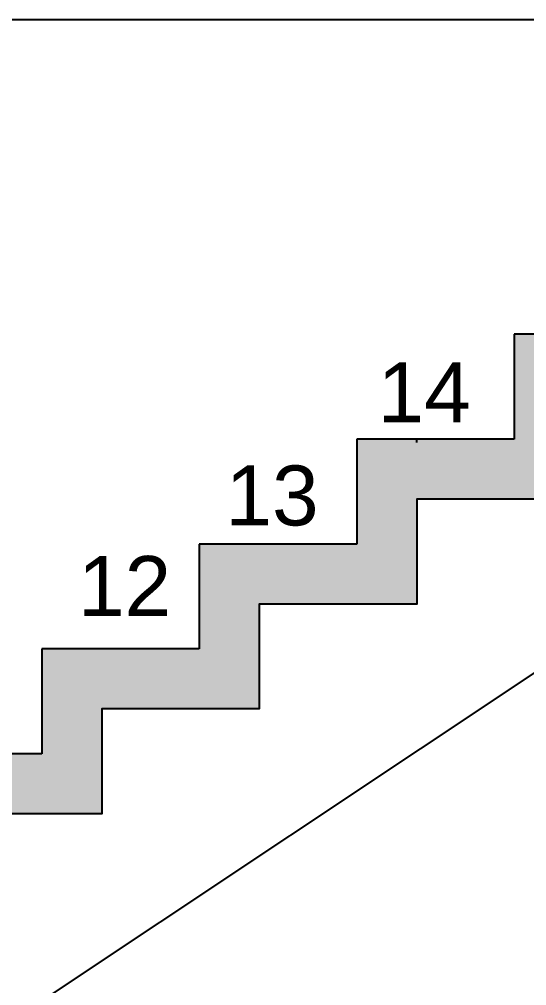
# Model space of a CAD drawing. Header units: inches. Extents: x 13054 to 48691, y 5623 to 20391.
# Drawn here: x 48305 to 48338.8, y 18855.1 to 18919.5 of the extents above; entities that cross this region are included whole.
import ezdxf

# ---------------------------------------------------------------- set-up
doc = ezdxf.new("R2010")
doc.units = ezdxf.units.IN
doc.header["$MEASUREMENT"] = 0
doc.styles.get("Standard").update_dxf_attribs({"font": 'arial.ttf'})

msp = doc.modelspace()

# ---------------------------------------------------------------- hatches: boundary and pattern name
at = {"true_color": 0x939598, "transparency": 33554687}
h = msp.add_hatch(color=252, dxfattribs=at)
h.dxf.hatch_style = 1
h.paths.add_polyline_path([(48342.014, 18894.532), (48352.514, 18894.532), (48352.514, 18901.532), (48363.014, 18901.532), (48363.014, 18908.532), (48450.953, 18908.532), (48450.953, 18901.534), (48461.453, 18901.534), (48461.453, 18894.534), (48471.953, 18894.534), (48471.953, 18887.534), (48482.453, 18887.534), (48482.453, 18880.534), (48492.953, 18880.534), (48492.953, 18873.534), (48503.453, 18873.534), (48503.453, 18866.534), (48513.953, 18866.534), (48513.953, 18859.532), (48517.953, 18859.532), (48517.953, 18870.534), (48507.453, 18870.534), (48507.453, 18877.534), (48496.953, 18877.534), (48496.953, 18884.534), (48486.453, 18884.534), (48486.453, 18891.534), (48475.953, 18891.534), (48475.953, 18898.534), (48465.453, 18898.534), (48465.453, 18905.534), (48454.953, 18905.534), (48454.953, 18912.534), (48359.014, 18912.532), (48359.014, 18905.532), (48348.514, 18905.532), (48348.514, 18898.532), (48338.014, 18898.532), (48338.014, 18891.532), (48327.514, 18891.532), (48327.514, 18884.532), (48317.014, 18884.532), (48317.014, 18877.532), (48306.514, 18877.532), (48306.514, 18870.532), (48296.014, 18870.532), (48296.011, 18859.532), (48300.014, 18859.531), (48300.014, 18866.532), (48310.514, 18866.532), (48310.514, 18873.532), (48321.014, 18873.532), (48321.014, 18880.532), (48331.514, 18880.532), (48331.514, 18887.532), (48342.014, 18887.532)])

# ---------------------------------------------------------------- linework, layer by layer
for p, q in [((48229.998, 18919.567), (48578.024, 18919.473)), ((48305.763, 18853.547), (48376.239, 18900.532)), ((48348.514, 18898.532), (48338.014, 18898.532)), ((48338.014, 18898.532), (48338.014, 18891.532)), ((48338.014, 18891.532), (48327.514, 18891.532)), ((48327.514, 18891.532), (48327.514, 18884.532)), ((48331.514, 18891.311), (48331.514, 18891.532)), ((48327.514, 18884.532), (48317.014, 18884.532)), ((48317.014, 18884.532), (48317.014, 18877.532)), ((48317.014, 18877.532), (48306.514, 18877.532)), ((48306.514, 18877.532), (48306.514, 18870.532)), ((48306.514, 18870.532), (48296.014, 18870.532))]:
    msp.add_line(p, q)
msp.add_lwpolyline([(48450.953, 18908.532), (48363.014, 18908.532), (48363.014, 18908.532), (48363.014, 18901.532), (48352.514, 18901.532), (48352.514, 18894.532), (48342.014, 18894.532), (48342.014, 18887.532), (48331.514, 18887.532), (48331.514, 18880.532), (48321.014, 18880.532), (48321.014, 18873.532), (48310.514, 18873.532), (48310.514, 18866.532), (48300.014, 18866.532)])

# ---------------------------------------------------------------- texts
at = {"char_height": 4, "attachment_point": 1}
for s, insert in [('14', (48328.904, 18896.661)), ('13', (48318.758, 18889.777)), ('12', (48308.927, 18883.735))]:
    msp.add_mtext_dynamic_manual_height_columns(s, width=10.54364, gutter_width=1, heights=[0], dxfattribs=dict(at, insert=insert))

doc.saveas('drawing.dxf')
